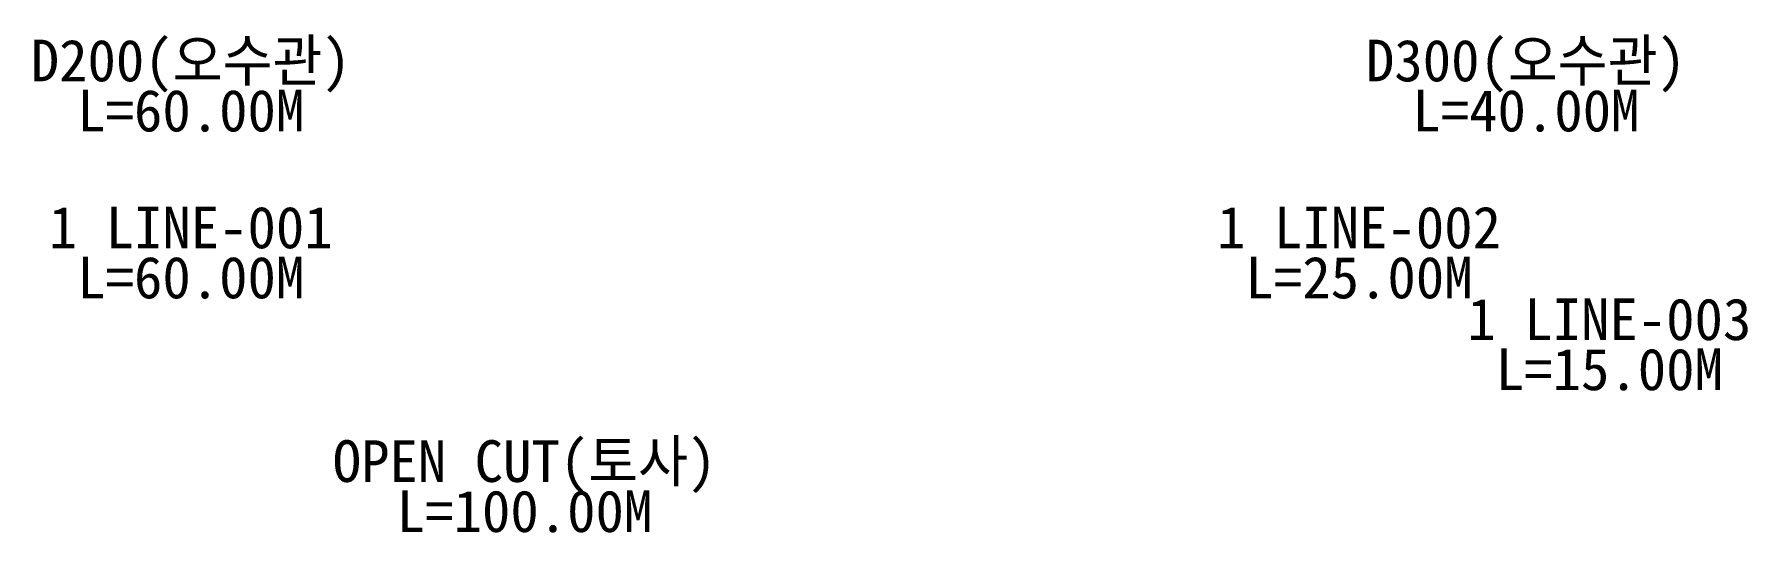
# Model space of a CAD drawing. Header units: millimetres. Extents: x 91 to 193, y 32 to 62.
import ezdxf
from ezdxf.enums import TextEntityAlignment as Align

# ---------------------------------------------------------------- set-up
doc = ezdxf.new("R2010")
doc.units = ezdxf.units.MM
doc.layers.add('CR-TEXT', color=7, linetype='Continuous')

msp = doc.modelspace()

# ---------------------------------------------------------------- texts
at = {"layer": 'CR-TEXT'}
for s, p in [('D200(오수관)', (100, 60)), ('D300(오수관)', (180, 60)), ('L=60.00M', (100, 57)), ('L=40.00M', (180, 57)), ('1 LINE-001', (100, 50)), ('1 LINE-002', (170, 50)), ('L=60.00M', (100, 47)), ('L=25.00M', (170, 47)), ('1 LINE-003', (185, 44.5)), ('L=15.00M', (185, 41.5)), ('OPEN CUT(토사)', (120, 36)), ('L=100.00M', (120, 33))]:
    msp.add_text(s, height=2.5, dxfattribs=at).set_placement(p, align=Align.MIDDLE_CENTER)

doc.saveas('drawing.dxf')
